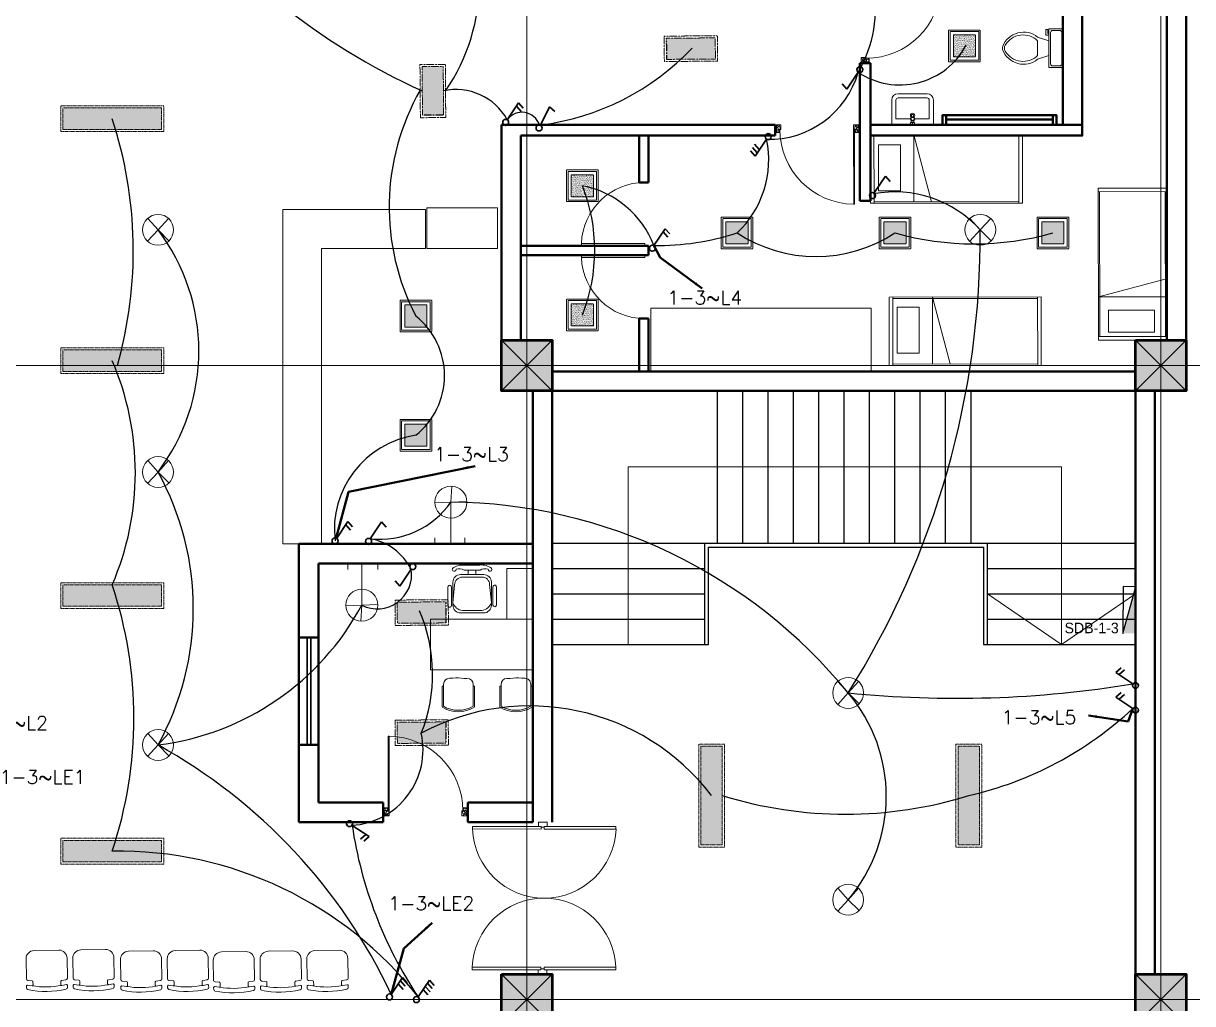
# Model space of a CAD drawing. Header units: millimetres. Extents: x 2402294 to 3337895, y 3394997 to 3969149.
# Drawn here: x 2516035 to 2529864, y 3892899 to 3904494 of the extents above; entities that cross this region are included whole.
import ezdxf

# ---------------------------------------------------------------- set-up
doc = ezdxf.new("R2010")
doc.units = ezdxf.units.MM
doc.header["$MEASUREMENT"] = 0
doc.linetypes.add('CENTER', pattern=[2, 1.25, -0.25, 0.25, -0.25])
doc.linetypes.add('DASHED', pattern=[0.75, 0.5, -0.25])
for name, color, linetype, lineweight in [('0newfurnture', 30, 'Continuous', 15), ('4 DB BOXES', 3, 'Continuous', 25), ('5 DB BOXES', 3, 'Continuous', 25), ('centreline', 52, 'CENTER', 5), ('Column-0.5', 14, 'Continuous', 50), ('conduit Light & fan City', 30, 'Continuous', 5), ('door', 41, 'Continuous', 5), ('Door Opening-0.09', 253, 'Continuous', 9), ('furniture', 34, 'Continuous', 15), ('Furniture Hospital-0.09', 44, 'Continuous', 9), ('Hatch', 9, 'Continuous', 9), ('hidden lines', 205, 'DASHED', 5), ('stairs', 6, 'Continuous', 25), ('Switches', 173, 'Continuous', 15), ('WALL 0.2', 7, 'Continuous', 20), ('wall 0.4', 7, 'Continuous', 40), ('WINDOW', 152, 'Continuous', 30)]:
    doc.layers.add(name, color=color, linetype=linetype, lineweight=lineweight)
for name, color, linetype in [('1 x 4 recessed', 80, 'CENTER'), ('2 x 11 recessed', 60, 'CENTER'), ('ceilling fan', 3, 'Continuous'), ('emergencylight', 1, 'Continuous'), ('wire powered ups', 3, 'Continuous'), ('Wires', 1, 'Continuous')]:
    doc.layers.add(name, color=color, linetype=linetype)
doc.styles.add('arial.', font='arial.ttf')
doc.styles.add('romans', font='romans.shx')
doc.styles.get("Standard").update_dxf_attribs({"font": 'arial.ttf'})
doc.dimstyles.get("Standard").update_dxf_attribs({"dimtxt": 500, "dimasz": 100, "dimexe": 100, "dimexo": 200, "dimgap": 0.09, "dimtad": 0, "dimtoh": 1, "dimdec": 0, "dimzin": 0, "dimdsep": 46, "dimtxsty": 'Standard', "dimblk": 'DOT', "dimcen": 0, "dimclrd": 256, "dimclre": 256, "dimclrt": 256, "dimadec": 0, "dimazin": 0, "dimtfac": 1, "dimtdec": 0, "dimtofl": 0, "dimtmove": 0, "dimatfit": 3, "dimfxl": 1, "dimtolj": 1, "dimtzin": 0, "dimlwd": -1, "dimlwe": -1, "dimarcsym": 1})

# ---------------------------------------------------------------- blocks, each defined once
blk = doc.blocks.new('2ft column')
at = {"layer": 'Hatch', "ltscale": 5}
h = blk.add_hatch(color=256, dxfattribs=at)
h.dxf.hatch_style = 1
h.paths.add_polyline_path([(2207385, 4176559), (2207985, 4176559), (2207985, 4175959), (2207385, 4175959)])
at = {"layer": 'Column-0.5', "ltscale": 5}
blk.add_lwpolyline([(2207385, 4176559), (2207985, 4176559), (2207985, 4175959), (2207385, 4175959)], close=True, dxfattribs=at)
at = {"layer": 'Defpoints', "ltscale": 5}
for points in [[(2207985, 4176559), (2207385, 4175959)], [(2207985, 4175959), (2207385, 4176559)]]:
    blk.add_lwpolyline(points, dxfattribs=at)
blk = doc.blocks.new('main grid')
at = {"layer": 'centreline', "ltscale": 5}
for p, q in [((2533911, 4018930), (2533911, 3991299)), ((2541411, 4018930), (2541411, 3976624)), ((2559988, 4003672), (2515645, 4003672)), ((2559388, 3996172), (2515045, 3996172)), ((2559988, 3996172), (2515645, 3996172))]:
    blk.add_line(p, q, dxfattribs=at)
at = {"layer": 'Hatch'}
for p in [(326226, -172587), (333726, -172587), (326226, -180087), (333726, -180087)]:
    blk.add_blockref('2ft column', p, dxfattribs=at)
blk = doc.blocks.new('MAIN DOOR')
at = {"layer": 'door', "ltscale": 1000}
for points in [[(2313.47, 188.53), (2347.4, 188.53), (2347.4, 187.28), (2313.47, 187.28)], [(2381.32, 188.53), (2348.88, 188.53), (2348.88, 187.28), (2381.32, 187.28)]]:
    blk.add_lwpolyline(points, close=True, dxfattribs=at)
for points in [[(2346.08, 190.6), (2346.08, 188.53)], [(2348.88, 188.12), (2347.4, 188.12), (2347.4, 188.53), (2346.08, 188.53), (2346.08, 190.6), (2350.2, 190.6)], [(2347.4, 188.12), (2348.88, 188.12), (2348.88, 188.53), (2350.2, 188.53), (2350.2, 190.6), (2346.08, 190.6)], [(2350.2, 190.6), (2350.2, 188.53)], [(2313.41, 120.66), (2347.33, 120.66), (2347.33, 121.91), (2313.41, 121.91), (2313.41, 120.66)], [(2381.26, 120.66), (2348.82, 120.66), (2348.82, 121.91), (2381.26, 121.91), (2381.26, 120.66)], [(2348.82, 121.07), (2347.33, 121.07), (2347.33, 120.66), (2346.01, 120.66), (2346.01, 118.6), (2350.14, 118.6)], [(2347.33, 121.07), (2348.82, 121.07), (2348.82, 120.66), (2350.14, 120.66), (2350.14, 118.6), (2346.01, 118.6)], [(2346.01, 118.6), (2346.01, 120.66)], [(2350.14, 118.6), (2350.14, 120.66)]]:
    blk.add_lwpolyline(points, dxfattribs=at)
at = {"layer": 'Door Opening-0.09', "ltscale": 1000}
for centre, radius, start, end in [((2347.4, 188.53), 33.94, 182.1168, 357.8826), ((2347.33, 120.66), 33.95, 2.1167, 177.8826)]:
    blk.add_arc(centre, radius, start, end, dxfattribs=at)
at = {"layer": 'WINDOW', "ltscale": 5}
blk.add_line((2350.14, 190.6), (2350.14, 190.6), dxfattribs=at)
blk = doc.blocks.new('d1')
at = {"layer": 'door'}
for p, q in [((2442.75, 10745.72), (2408.32, 10745.72)), ((2442.75, 10746.15), (2408.33, 10746.15)), ((2408.33, 10746.15), (2408.33, 10745.72))]:
    blk.add_line(p, q, dxfattribs=at)
at = {"layer": 'door', "ltscale": 80}
for points in [[(2445, 10779.7), (2445, 10781.99), (2444.56, 10781.99), (2444.56, 10782.43), (2441.8, 10782.43), (2441.8, 10781.99), (2441.36, 10781.99), (2441.36, 10780.14), (2442.75, 10780.14), (2442.75, 10779.7)], [(2445, 10746.15), (2445, 10743.87), (2444.56, 10743.87), (2444.56, 10743.43), (2441.8, 10743.43), (2441.8, 10743.87), (2441.36, 10743.87), (2441.36, 10745.72), (2442.75, 10745.72), (2442.75, 10746.15)]]:
    blk.add_lwpolyline(points, close=True, dxfattribs=at)
at = {"layer": 'Door Opening-0.09', "ltscale": 80}
blk.add_arc((2442.75, 10745.72), 34.42, 90, 179.274, dxfattribs=at)
at = {"layer": 'hidden lines'}
for centre, radius, start, end in [((2441.64, 10791.37), 9.82, 268.3986, 287.3158), ((2441.38, 10784.76), 4.22, 269.7899, 318.9675), ((2444.33, 10781.34), 2.81, 166.4652, 205.1802), ((2445.01, 10781.68), 2.48, 162.4671, 233.2418), ((2441.57, 10782.05), 3, 308.4681, 358.9527), ((2445.46, 10782.07), 1.81, 168.6475, 255.2319), ((2441.64, 10734.49), 9.82, 72.6842, 91.6014), ((2441.38, 10741.1), 4.22, 41.0325, 90.2101), ((2444.33, 10744.52), 2.81, 154.8198, 193.5348), ((2445.01, 10744.18), 2.48, 126.7582, 197.5329), ((2441.57, 10743.81), 3, 1.0473, 51.5319), ((2445.46, 10743.79), 1.81, 104.7681, 191.3525)]:
    blk.add_arc(centre, radius, start, end, dxfattribs=at)
blk = doc.blocks.new('BCHAIR')
at = {"layer": 'Furniture Hospital-0.09'}
for p, q in [((-0.15, 0), (0.15, 0)), ((-0.25, -0.1), (-0.25, -0.342)), ((0.25, -0.1), (0.25, -0.342)), ((-0.239, -0.421), (-0.181, -0.429)), ((-0.179, -0.369), (-0.232, -0.362)), ((-0.17, -0.379), (-0.17, -0.419)), ((0.17, -0.379), (0.17, -0.419)), ((0.179, -0.369), (0.232, -0.362)), ((0.239, -0.421), (0.181, -0.429)), ((-0.25, -0.431), (-0.25, -0.454)), ((0.25, -0.431), (0.25, -0.454))]:
    blk.add_line(p, q, dxfattribs=at)
for centre, radius, start, end in [((-0.15, -0.1), 0.1, 90, 180), ((0.15, -0.1), 0.1, 360, 90), ((-0.23, -0.342), 0.02, 180, 262.875), ((-0.24, -0.431), 0.01, 82.875, 180), ((-0.18, -0.419), 0.01, 262.875, 0), ((-0.18, -0.379), 0.01, 0, 82.875), ((0.18, -0.379), 0.01, 97.125, 180), ((0.18, -0.419), 0.01, 180, 277.125), ((0.23, -0.342), 0.02, 277.125, 360), ((0.24, -0.431), 0.01, 0, 97.125), ((-0.23, -0.454), 0.02, 180, 257.4986), ((0, 0.583), 1.083, 257.4986, 282.5014), ((0, 0.594), 1.039, 259.9886, 280.0345), ((0.23, -0.454), 0.02, 282.5014, 0)]:
    blk.add_arc(centre, radius, start, end, dxfattribs=at)
blk = doc.blocks.new('IP1')
at = {"layer": 'WALL 0.2', "ltscale": 5}
for points in [[(2535111, 3946693), (2535111, 3948793), (2539161, 3948793)], [(2539161, 3948793), (2540236, 3948793), (2540236, 3946693)], [(2539361, 3947293), (2540236, 3946693), (2541111, 3947293)]]:
    blk.add_lwpolyline(points, dxfattribs=at)
blk = doc.blocks.new('26 door')
at = {"layer": 'door'}
blk.add_line((42654.7, -717.83), (42654.7, -716.68), dxfattribs=at)
at = {"layer": 'door', "ltscale": 5}
blk.add_lwpolyline([(42654.7, -716.68), (42684.73, -716.68), (42684.73, -717.83), (42654.7, -717.83)], dxfattribs=at)
at = {"layer": 'Door Opening-0.09'}
blk.add_arc((42654.79, -717.79), 29.96, 2.1358, 90.1794, dxfattribs=at)
blk = doc.blocks.new('BED')
at = {"layer": 'Furniture Hospital-0.09'}
for p, q in [((-2.12, 0.475), (-2.12, -0.475)), ((-2.12, -0.475), (-2.12, 0.475)), ((-0.008, 0.475), (-2.12, 0.475)), ((-2.07, 0.475), (-2.07, -0.475)), ((-0.058, 0.455), (-2.07, 0.455)), ((-0.855, -0.455), (-0.61, 0.475)), ((-0.61, 0.475), (-0.61, -0.455)), ((-0.425, 0.336), (-0.426, -0.303)), ((-0.425, 0.336), (-0.121, 0.336)), ((-0.121, -0.303), (-0.121, 0.336)), ((-0.058, -0.475), (-0.058, 0.475)), ((-0.008, -0.475), (-0.008, 0.475)), ((-0.426, -0.303), (-0.121, -0.303)), ((-2.12, -0.475), (-0.008, -0.475)), ((-2.07, -0.455), (-0.058, -0.455))]:
    blk.add_line(p, q, dxfattribs=at)
blk = doc.blocks.new('Toilet - top')
at = {"layer": 'Furniture Hospital-0.09'}
for p, q in [((9.5, -6), (9.5, -2)), ((-10, -8.5), (-8, -8.5)), ((-10, -9.5), (-10, -8.5)), ((-7, -9.5), (-10, -9.5)), ((-8, -8.5), (-8, -8)), ((-7, -8), (-7, -9.5)), ((-4, -8), (-6, -14)), ((4, -8), (6, -14)), ((4, -14), (-4, -14))]:
    blk.add_line(p, q, dxfattribs=at)
blk.add_lwpolyline([(10.5, -8), (10.5, 0), (-10.5, 0), (-10.5, -8)], close=True, dxfattribs=at)
for points in [[(-9.5, -2), (-9.5, -6)], [(8.5, -1), (-8.5, -1)], [(-8.5, -7), (8.5, -7)]]:
    blk.add_lwpolyline(points, dxfattribs=at)
for centre, radius, start, end in [((-8.62, -1.88), 0.884, 81.8699, 188.1301), ((-8.62, -6.12), 0.884, 171.8699, 278.1301), ((8.62, -1.88), 0.884, 351.8699, 98.1301), ((8.62, -6.12), 0.884, 261.8699, 8.1301), ((3.52, -21.58), 12.17, 141.46911, 247.97143), ((4.2, -21.82), 11.33, 136.36773, 238.94682), ((-3.52, -21.58), 12.17, 292.02843, 38.53071), ((-4.2, -21.82), 11.33, 301.05301, 43.63209), ((0, -27.88), 4, 245.73182, 294.26817), ((0, -29), 4, 254.86053, 285.13947)]:
    blk.add_arc(centre, radius, start, end, dxfattribs=at)
blk = doc.blocks.new('TAP')
at = {"layer": 'Furniture Hospital-0.09', "linetype": 'Continuous'}
for p, q in [((0, 38), (0, -38)), ((5, 38), (0, 38)), ((5, 38), (5, -38)), ((30, 25), (5, 25)), ((30, 0), (5, 0)), ((30, 25), (30, -25)), ((56, 16), (30, 16)), ((51, 7), (48, 8)), ((59, 19), (57, 22)), ((73, 24), (73, 27)), ((88, 20), (89, 22)), ((97, 15), (125, 12)), ((97, 8), (100, 9)), ((5, -38), (0, -38)), ((30, -25), (5, -25)), ((56, -16), (30, -16)), ((51, -8), (48, -9)), ((60, -20), (58, -22)), ((74, -24), (74, -27)), ((88, -19), (90, -22)), ((97, -7), (100, -8)), ((97, -15), (125, -12))]:
    blk.add_line(p, q, dxfattribs=at)
for radius in [21.2, 19.7]:
    blk.add_circle((74, 0), radius, dxfattribs=at)
for centre, radius, start, end in [((74, 0), 27.2, 163.0512, 199.0512), ((74, 0), 24.2, 127.0512, 163.0512), ((74, 0), 27.2, 91.0512, 127.0512), ((74, 0), 24.2, 55.0512, 91.0512), ((74, 0), 27.2, 19.0512, 55.0512), ((74, 0), 24.2, 343.0512, 19.0512), ((95, 0), 32.6, 337.45, 22.55), ((74, 0), 24.2, 199.0512, 235.0512), ((74, 0), 27.2, 235.0512, 271.0512), ((74, 0), 24.2, 271.0512, 307.0512), ((74, 0), 27.2, 307.0512, 343.0512)]:
    blk.add_arc(centre, radius, start, end, dxfattribs=at)
blk = doc.blocks.new('bazin')
at = {"layer": '0newfurnture', "ltscale": 5}
for p, q in [((2434577, 4011590), (2435069, 4011590)), ((2434577, 4011295), (2434577, 4011590)), ((2435069, 4011590), (2435069, 4011295)), ((2434626, 4011295), (2434626, 4011516)), ((2434626, 4011516), (2434799, 4011516)), ((2434847, 4011516), (2435020, 4011516)), ((2435020, 4011516), (2435020, 4011295)), ((2434996, 4011270), (2434651, 4011270)), ((2434996, 4011221), (2434651, 4011221))]:
    blk.add_line(p, q, dxfattribs=at)
blk.add_circle((2434823, 4011477), 25.6, dxfattribs=at)
for centre, radius, start, end in [((2434651, 4011295), 73.8, 180, 270), ((2434651, 4011295), 24.6, 180, 270), ((2434996, 4011295), 73.8, 270, 0), ((2434996, 4011295), 24.6, 270, 0)]:
    blk.add_arc(centre, radius, start, end, dxfattribs=at)
at = {"layer": '0newfurnture', "ltscale": 5, "xscale": 0.9842520018725999, "yscale": 0.9842520018725999, "zscale": 0.9842520018725999, "rotation": 270}
blk.add_blockref('TAP', (2434823, 4011590), dxfattribs=at)
blk = doc.blocks.new('ADHIKRIT')
at = {"layer": 'furniture'}
for p, q in [((900, 1351), (0, 1351)), ((0, 1351), (0, -450)), ((0, 741), (0, 1351)), ((900, -450), (900, 1351)), ((-245, 1046), (-569, 1047)), ((1187, 1121), (1153, 1121)), ((1187, 1145), (1558, 1147)), ((1187, 1145), (1187, 1121)), ((1187, 1121), (1545, 1123)), ((-245, 980), (-569, 981)), ((1048, 956), (1048, 1014)), ((-789, 683), (-869, 683)), ((1050, 758), (1050, 711)), ((1050, 700), (1050, 711)), ((-789, 547), (-869, 547)), ((1189, 595), (1157, 595)), ((1187, 595), (1187, 571)), ((1187, 571), (1558, 573)), ((1189, 595), (1286, 595)), ((1287, 595), (1545, 597)), ((-247, 247), (-571, 248)), ((-900, 0), (0, 0)), ((-900, -450), (-900, 0)), ((-247, 182), (-571, 182)), ((1189, 102), (1157, 102)), ((1187, 126), (1558, 124)), ((1187, 102), (1187, 126)), ((1189, 102), (1286, 101)), ((1287, 101), (1545, 100)), ((1050, -4), (1050, -14)), ((1050, -61), (1050, -14)), ((1048, -260), (1048, -318)), ((0, -450), (-900, -450)), ((0, -450), (900, -450)), ((1187, -425), (1153, -425)), ((1187, -425), (1545, -426)), ((1187, -449), (1187, -425)), ((1187, -449), (1558, -450))]:
    blk.add_line(p, q, dxfattribs=at)
for points in [[(-897, 962, 0.207066), (-957, 755), (-957, 615)], [(-885, 900, 0.214578), (-869, 755), (-869, 615)], [(-110, 614), (-109, 818, 0.414214), (-246, 955), (-655, 956, 0.418376), (-789, 820), (-789, 615)], [(-153, 614), (-152, 788, 0.28028), (-288, 955), (-610, 925, 0.418376), (-744, 789), (-745, 615)], [(-899, 268, -0.207066), (-958, 476), (-957, 615)], [(-886, 330, -0.214578), (-870, 475), (-869, 615)], [(-110, 614), (-110, 409, -0.414214), (-247, 273), (-656, 274, -0.418376), (-790, 410), (-789, 615)], [(-153, 614), (-153, 440, -0.28028), (-290, 273), (-612, 304, -0.418376), (-745, 441), (-745, 615)]]:
    blk.add_lwpolyline(points, format="xyb", dxfattribs=at)
for centre, radius, start, end in [((-569, 1014), 32.9, 89.8702, 269.8702), ((-245, 1013), 32.9, 269.8702, 89.8702), ((1154, 1015), 106, 90.3083, 180.3083), ((1203, 1157), 39.5, 294.3355, 296.5711), ((1099, 860), 518, 329.4756, 30.5244), ((1099, 860), 542, 328.0257, 31.9845), ((-881, 933), 33.3, 262.3354, 120.0474), ((1753, 864), 711, 172.5908, 188.6233), ((1157, 701), 106, 180.3083, 270.3083), ((-882, 297), 33.3, 239.693, 97.4051), ((-571, 215), 32.9, 89.8702, 269.8702), ((-253, 214), 33.4, 280.4483, 79.5122), ((1157, -4), 106, 89.6917, 179.6917), ((1099, -163), 518, 329.4756, 30.5244), ((1099, -163), 542, 328.0155, 31.9743), ((1753, -168), 711, 171.3767, 187.4092), ((1154, -319), 106, 179.6917, 269.6917), ((1203, -461), 39.5, 63.4289, 65.6645)]:
    blk.add_arc(centre, radius, start, end, dxfattribs=at)
blk = doc.blocks.new('2 ft panel')
at = {"layer": '1 x 4 recessed', "lineweight": 0}
h = blk.add_hatch(dxfattribs=at)
h.set_pattern_fill('AR-SAND', color=256, scale=6.25)
h.set_pattern_definition([(37.5, (-417982.219, 97562.351), (-0.39370849, 12.04264856), [0, -9.5, 0, -10.625, 0, -10.15625]), (7.5, (-417982.219, 97562.351), (11.0611044, 17.6384129), [0, -5.125, 0, -8.5625, 0, -3.28125]), (327.5, (-417989.906, 97562.351), (19.46338664, 0.03536908), [0, -3.125, 0, -11.25, 0, -14.6875]), (317.5, (-417989.906, 97562.351), (18.7882913, 5.4854723), [0, -1.5625, 0, -7.375, 0, -8.4375])])
h.paths.add_polyline_path([(287, -125), (287, 125), (-288, 125), (-288, -125)])
at = {"layer": '1 x 4 recessed'}
blk.add_line((287, 125), (287, -125), dxfattribs=at)
at = {"layer": '1 x 4 recessed', "lineweight": 0}
for points in [[(316, -150), (-313, -150), (-313, 150), (316, 150)], [(316, 150), (316, -150)], [(287, -125), (-288, -125), (-288, 125), (287, 125)]]:
    blk.add_lwpolyline(points, dxfattribs=at)
blk = doc.blocks.new('1by1 15w')
at = {"layer": '2 x 11 recessed', "lineweight": 0, "true_color": 0xffffff}
h = blk.add_hatch(dxfattribs=at)
h.set_pattern_fill('DOTS', scale=7.6)
h.set_pattern_definition([(0, (-24150.00014, -28906.40267), (0.2375, 0.475), [0, -0.475])])
h.paths.add_polyline_path([(111699, 133932), (111912, 133932), (111912, 133720), (111699, 133720)])
at = {"layer": '2 x 11 recessed', "lineweight": 0}
for points in [[(111654, 133978), (111958, 133978), (111958, 133674), (111654, 133674)], [(111669, 133963), (111942, 133963), (111942, 133689), (111669, 133689)], [(111699, 133932), (111912, 133932), (111912, 133720), (111699, 133720)]]:
    blk.add_lwpolyline(points, close=True, dxfattribs=at)
blk = doc.blocks.new('4 ft recessed panel')
at = {"layer": '1 x 4 recessed', "lineweight": 0}
h = blk.add_hatch(dxfattribs=at)
h.set_pattern_fill('AR-SAND', color=256, scale=6.25)
h.set_pattern_definition([(37.5, (-418269.719, 97562.351), (-0.39370849, 12.04264856), [0, -9.5, 0, -10.625, 0, -10.15625]), (7.5, (-418269.719, 97562.351), (11.0611044, 17.6384129), [0, -5.125, 0, -8.5625, 0, -3.28125]), (327.5, (-418277.406, 97562.351), (19.46338664, 0.03536908), [0, -3.125, 0, -11.25, 0, -14.6875]), (317.5, (-418277.406, 97562.351), (18.7882913, 5.4854723), [0, -1.5625, 0, -7.375, 0, -8.4375])])
h.paths.add_polyline_path([(-575, 125), (575, 125), (575, -125), (-575, -125)])
for points in [[(-600, 150), (600, 150), (600, -150), (-600, -150)], [(-575, 125), (575, 125), (575, -125), (-575, -125)]]:
    blk.add_lwpolyline(points, close=True, dxfattribs=at)
blk = doc.blocks.new('1by1 6w')
at = {"layer": '2 x 11 recessed', "lineweight": 0}
h = blk.add_hatch(dxfattribs=at)
h.set_pattern_fill('AR-SAND', color=256, scale=7.6)
h.set_pattern_definition([(37.5, (-507751.777, 116886.896), (-0.47874952, 14.64386064), [0, -11.552, 0, -12.92, 0, -12.35]), (7.5, (-507751.777, 116886.896), (13.45030296, 21.4483101), [0, -6.232, 0, -10.412, 0, -3.99]), (327.5, (-507761.125, 116886.896), (23.66747815, 0.0430088), [0, -3.8, 0, -13.68, 0, -17.86]), (317.5, (-507761.125, 116886.896), (22.8465622, 6.6703343), [0, -1.9, 0, -8.968, 0, -10.26])])
h.paths.add_polyline_path([(-106, 106), (106, 106), (106, -106), (-106, -106)])
for points in [[(-152, 152), (152, 152), (152, -152), (-152, -152)], [(-137, 137), (137, 137), (137, -137), (-137, -137)], [(-106, 106), (106, 106), (106, -106), (-106, -106)]]:
    blk.add_lwpolyline(points, close=True, dxfattribs=at)
blk = doc.blocks.new('2 WAY')
at = {"layer": 'Switches', "lineweight": 30}
for p, q in [((1.76, 2.13), (6.02, 8.52)), ((5.27, 7.27), (7.02, 5.26)), ((6.02, 8.52), (7.78, 6.51))]:
    blk.add_line(p, q, dxfattribs=at)
blk.add_circle((1.13, 1.13), 1.13, dxfattribs=at)
blk = doc.blocks.new('4 WAY')
at = {"layer": 'Switches', "lineweight": 30}
for p, q in [((1.76, 2.13), (6.02, 8.52)), ((3.64, 4.89), (5.39, 2.88)), ((4.51, 6.01), (6.27, 4.01)), ((5.27, 7.27), (7.02, 5.26)), ((6.02, 8.52), (7.78, 6.51))]:
    blk.add_line(p, q, dxfattribs=at)
blk.add_circle((1.13, 1.13), 1.13, dxfattribs=at)
blk = doc.blocks.new('1 WAY')
at = {"layer": 'Switches', "lineweight": 30}
for p, q in [((1.76, 2.13), (6.02, 8.52)), ((6.02, 8.52), (7.78, 6.51))]:
    blk.add_line(p, q, dxfattribs=at)
blk.add_circle((1.13, 1.13), 1.13, dxfattribs=at)
blk = doc.blocks.new('3 WAY')
at = {"layer": 'Switches', "lineweight": 30}
for p, q in [((1.76, 2.13), (6.02, 8.52)), ((4.51, 6.01), (6.27, 4.01)), ((5.27, 7.27), (7.02, 5.26)), ((6.02, 8.52), (7.78, 6.51))]:
    blk.add_line(p, q, dxfattribs=at)
blk.add_circle((1.13, 1.13), 1.13, dxfattribs=at)
blk = doc.blocks.new('emergency')
at = {"layer": 'conduit Light & fan City'}
for p, q in [((-122, 136), (0, 0)), ((124, 135), (0, 0)), ((0, 0), (-124, -135)), ((0, 0), (129, -129))]:
    blk.add_line(p, q, dxfattribs=at)
blk.add_circle((0, 0), 183, dxfattribs=at)
blk = doc.blocks.new('wallemergency')
at = {"layer": 'conduit Light & fan City'}
for p, q in [((129, -130), (129, -607)), ((-53, -606), (-53, -537)), ((-53, -606), (289, -607)), ((289, -607), (289, -537))]:
    blk.add_line(p, q, dxfattribs=at)
at = {"layer": 'conduit Light & fan City', "rotation": 314.9259662042996}
blk.add_blockref('emergency', (129, -130), dxfattribs=at)
blk = doc.blocks.new('FDB')
at = {"layer": '4 DB BOXES'}
blk.add_hatch(color=256, dxfattribs=at).paths.add_polyline_path([(-65075.48, -197982.42), (-65075.48, -197977), (-65095.76, -197982.42)])
for p, q in [((-65095.76, -197982.42), (-65095.76, -197977)), ((-65095.76, -197977), (-65075.48, -197977)), ((-65075.48, -197977), (-65095.76, -197982.42)), ((-65075.48, -197982.42), (-65095.76, -197982.42))]:
    blk.add_line(p, q, dxfattribs=at)
blk = doc.blocks.new('_Dot')
at = {"color": 0, "linetype": 'ByBlock', "lineweight": -2}
blk.add_line((-0.5, 0), (-1, 0), dxfattribs=at)
at = {"color": 0, "linetype": 'ByBlock', "lineweight": -3, "const_width": 0.5}
blk.add_lwpolyline([(-0.25, 0, 1), (0.25, 0, 1)], format="xyb", close=True, dxfattribs=at)

msp = doc.modelspace()

# ---------------------------------------------------------------- linework, layer by layer
at = {"layer": 'Furniture Hospital-0.09'}
for p, q in [((2520789.1, 3902292.1), (2519102.8, 3902292.1)), ((2519102.8, 3902292.1), (2519102.8, 3898336.7)), ((2520789.1, 3901832.1), (2520789.1, 3902292.1)), ((2520789.1, 3901832.1), (2519562.8, 3901832.1)), ((2519562.8, 3901832.1), (2519562.8, 3898336.7)), ((2519102.8, 3898336.7), (2521689.1, 3898336.7))]:
    msp.add_line(p, q, dxfattribs=at)
for points in [[(2520808.4, 3901832.1), (2521642.1, 3901832.1), (2521642.1, 3902312.7), (2520808.4, 3902312.7)], [(2523454.8, 3900377.1), (2526063.8, 3900377.1), (2526063.8, 3901126.4), (2523454.8, 3901126.4)]]:
    msp.add_lwpolyline(points, close=True, dxfattribs=at)
at = {"layer": 'stairs', "ltscale": 5}
for points in [[(2524239.1, 3900147.1), (2524239.1, 3898347.1)], [(2524539.1, 3900147.1), (2524539.1, 3898347.1)], [(2524839.1, 3900147.1), (2524839.1, 3898347.1)], [(2525139.1, 3900147.1), (2525139.1, 3898347.1)], [(2525439.1, 3900147.1), (2525439.1, 3898347.1)], [(2525739.1, 3900147.1), (2525739.1, 3898347.1)], [(2526039.1, 3900147.1), (2526039.1, 3898347.1)], [(2526339.1, 3900147.1), (2526339.1, 3898347.1)], [(2526639.1, 3900147.1), (2526639.1, 3898347.1)], [(2526939.1, 3900147.1), (2526939.1, 3898347.1)], [(2527239.1, 3900147.1), (2527239.1, 3898347.1)], [(2522289.1, 3898347.1), (2529189.1, 3898347.1)], [(2524089.1, 3898347.1), (2524089.1, 3897147.1), (2524139.1, 3897147.1), (2524139.1, 3898297.1), (2527389.1, 3898297.1), (2527389.1, 3897147.1), (2527439.1, 3897147.1), (2527439.1, 3898347.1)], [(2522289.1, 3898047.1), (2524089.1, 3898047.1)], [(2527439.1, 3898047.1), (2529189.1, 3898047.1)], [(2522289.1, 3897747.1), (2524089.1, 3897747.1)], [(2527439.1, 3897747.1), (2529189.1, 3897747.1)], [(2522289.1, 3897447.1), (2524089.1, 3897447.1)], [(2527439.1, 3897447.1), (2529189.1, 3897447.1)], [(2522289.1, 3897147.1), (2524089.1, 3897147.1)], [(2527439.1, 3897147.1), (2529189.1, 3897147.1)]]:
    msp.add_lwpolyline(points, dxfattribs=at)
at = {"layer": 'WALL 0.2', "ltscale": 5}
for points in [[(2519294.5, 3897231.3), (2519294.5, 3895958.9)], [(2519524.5, 3895958.9), (2519524.5, 3897231.3)]]:
    msp.add_lwpolyline(points, dxfattribs=at)
at = {"layer": 'wall 0.4', "ltscale": 5}
for p, q in [((2529559.1, 3907647.1), (2529559.1, 3900747.1)), ((2529789.1, 3907647.1), (2529789.1, 3900747.1)), ((2528329.2, 3903292.1), (2528329.1, 3905022.1)), ((2528559.2, 3903292.1), (2528559.1, 3905022.1)), ((2525928.1, 3904022.1), (2525928.1, 3902396.4)), ((2526053.1, 3904022.1), (2525928.1, 3904022.1)), ((2526053.1, 3904022.1), (2526053.1, 3902396.4)), ((2521689.1, 3900747.1), (2521689.1, 3903292.1)), ((2521689.1, 3903292.1), (2524928.1, 3903292.1)), ((2524928.1, 3903292.1), (2524928.1, 3903167.1)), ((2526053.1, 3903300.3), (2526053.1, 3903175.3)), ((2521919.1, 3903167.1), (2521919.1, 3900747.1)), ((2521919.1, 3903167.1), (2524928.1, 3903167.1)), ((2523319.1, 3903167.1), (2523319.1, 3902612.1)), ((2523429.1, 3903167.1), (2523429.1, 3902612.1)), ((2523429.1, 3902612.1), (2523319.1, 3902612.1)), ((2525928.1, 3902396.4), (2526053.1, 3902396.4)), ((2523429.1, 3901862.1), (2521919.1, 3901862.1)), ((2523429.1, 3901752.1), (2521919.1, 3901752.1)), ((2523429.1, 3901862.1), (2523429.1, 3901752.1)), ((2523319.1, 3901004.9), (2523319.1, 3900377.1)), ((2523429.1, 3901002.1), (2523319.1, 3901002.1)), ((2523429.1, 3901002.1), (2523429.1, 3900377.1)), ((2522289.1, 3900377.1), (2529189.1, 3900377.1)), ((2522059.1, 3895047.1), (2522059.1, 3900147.1)), ((2522289.1, 3900147.1), (2522289.1, 3895047.1)), ((2519294.5, 3898336.7), (2522059.1, 3898336.7)), ((2519294.5, 3895047.1), (2519294.5, 3898336.7)), ((2519524.5, 3898106.7), (2522059.1, 3898106.7)), ((2519524.5, 3895277.1), (2519524.5, 3898106.7)), ((2520291.8, 3895277.1), (2519524.5, 3895277.1)), ((2520291.8, 3895277.1), (2520291.8, 3895047.1)), ((2522059.1, 3895277.1), (2521291.8, 3895277.1)), ((2521291.8, 3895277.1), (2521291.8, 3895047.1)), ((2520291.8, 3895047.1), (2519294.5, 3895047.1)), ((2522059.1, 3895047.1), (2521291.8, 3895047.1))]:
    msp.add_line(p, q, dxfattribs=at)
for points in [[(2526948.8, 3903406.4), (2526904.8, 3903406.4), (2526904.8, 3903292.1), (2526948.8, 3903292.1)], [(2526948.8, 3903357.4), (2528210.5, 3903357.4), (2528210.5, 3903406.4), (2526948.8, 3903406.4)], [(2528210.5, 3903406.4), (2528254.5, 3903406.4), (2528254.5, 3903292.1), (2528210.5, 3903292.1)]]:
    msp.add_lwpolyline(points, close=True, dxfattribs=at)
for points in [[(2526053.1, 3903167.1), (2528559.2, 3903167.1), (2528559.2, 3903292.1), (2526053.1, 3903292.1)], [(2522289.1, 3900147.1), (2529189.1, 3900147.1)], [(2529189.1, 3900147.1), (2529189.1, 3893247.1)], [(2529189.1, 3900147.1), (2529189.1, 3893247.1)], [(2529419.1, 3893247.1), (2529419.1, 3900147.1)], [(2529419.1, 3893247.1), (2529419.1, 3900147.1)], [(2519524.5, 3897231.3), (2519294.5, 3897231.3)], [(2519524.5, 3895958.9), (2519294.5, 3895958.9)]]:
    msp.add_lwpolyline(points, dxfattribs=at)
at = {"layer": 'WINDOW', "ltscale": 5}
for points in [[(2519391.7, 3895958.9), (2519391.7, 3897231.3)], [(2519433.1, 3895958.9), (2519433.1, 3897231.3)]]:
    msp.add_lwpolyline(points, dxfattribs=at)
at = {"layer": 'wire powered ups', "ltscale": 5}
for centre, radius, start, end in [((2526337.7, 3901128.6), 1371.9, 42.29776, 100.3927), ((2515742.6, 3900619.4), 2367.7, 322.77262, 37.22738), ((2517198.8, 3901986.6), 10153.8, 327.78998, 0.36763), ((2514711.7, 3897572.7), 3333.2, 331.03434, 28.96566), ((2520249.2, 3899420.4), 1028.2, 263.76061, 325.0394), ((2521039, 3892702.8), 6128.7, 39.17782, 89.50597), ((2520017, 3897732.8), 676.3, 26.75942, 79.74427), ((2520221.8, 3897972), 404.4, 242.8582, 9.28634), ((2517233.1, 3899115.9), 3182, 277.12721, 331.79746), ((2527067.4, 3909413.6), 12902.5, 264.31793, 279.32328), ((2524357.8, 3895351.6), 1883.2, 319.50695, 40.49305), ((2514445.3, 3890220.5), 6561.6, 25.15142, 60.98505)]:
    msp.add_arc(centre, radius, start, end, dxfattribs=at)
at = {"layer": 'Wires', "ltscale": 5}
for centre, radius, start, end in [((2519144.5, 3904988.6), 2285.1, 325.51331, 34.48669), ((2524595.1, 3904681.1), 1520, 329.7715, 10.70572), ((2523959.9, 3910786.1), 7783.3, 230.8856, 245.66844), ((2526402.5, 3904654.4), 888.6, 236.21676, 331.90196), ((2521778.6, 3906252.2), 2983.3, 277.14788, 316.57754), ((2524855, 3904218.6), 1096.1, 268.43126, 343.96608), ((2523156.9, 3902321.5), 2795.6, 150.32459, 207.46505), ((2521152, 3903016.9), 694, 29.05046, 102.39549), ((2521932.5, 3903226.1), 215.8, 17.8329, 143.66332), ((2512326.2, 3901806.2), 5008.8, 344.25626, 18.14668), ((2523658.7, 3902880.4), 1191.3, 313.40937, 11.749), ((2520732, 3901809.4), 2061.1, 338.2484, 21.7516), ((2522431.7, 3901455.6), 1138.1, 21.10869, 79.12828), ((2523522.5, 3904986.3), 3121, 269.46579, 287.81514), ((2525410, 3903439), 1702.3, 236.73342, 303.26658), ((2527277.6, 3905315), 3428.9, 254.19726, 285.80274), ((2520115, 3900327.1), 901.3, 308.52553, 51.47447), ((2514007.8, 3899178.4), 3351.4, 336.70366, 23.29634), ((2520840.6, 3898506.1), 1127.9, 98.37244, 186.83011), ((2512368.6, 3896277.7), 4973.4, 341.53357, 18.46643), ((2518990.5, 3896797.1), 1885, 338.20042, 23.43329), ((2522024.8, 3893710.8), 2709.9, 37.49869, 118.28514), ((2526266.6, 3899493.9), 4241.4, 282.95151, 312.97276), ((2519867, 3895901.8), 895.2, 273.5898, 12.60121), ((2525759.4, 3900077.1), 4936.8, 252.826, 287.174), ((2524880.8, 3895749), 5012.8, 188.4964, 213.55161), ((2517161.2, 3890203.1), 4500, 38.08085, 90.95788)]:
    msp.add_arc(centre, radius, start, end, dxfattribs=at)

# ---------------------------------------------------------------- block references
at = {"layer": '0newfurnture', "xscale": -1, "rotation": 180}
msp.add_blockref('bazin', (91728.6, 7914882.4), dxfattribs=at)
at = {"layer": '1 x 4 recessed'}
for name, p, xscale, yscale, zscale in [('1by1 6w', (2527165.1, 3904228.1), 1.232584708463633, 1.232584708463633, 1.232584708463633), ('4 ft recessed panel', (2517085.9, 3903366.2), 1.015649799774034, 1.015649799774034, 1.015649799774034), ('1by1 6w', (2522646.3, 3902573.2), 1.232584708463633, 1.232584708463633, 1.232584708463633), ('1by1 15w', (2386666.5, 3737063.9), 1.232584708463633, 1.232584708463633, 1.232584708463633), ('1by1 15w', (2388534, 3737063.9), 1.232584708463633, 1.232584708463633, 1.232584708463633), ('1by1 15w', (2390401.5, 3737063.9), 1.232584708463633, 1.232584708463633, 1.232584708463633), ('1by1 15w', (2382866.5, 3736080.3), 1.232584708463633, 1.232584708463633, 1.232584708463633), ('1by1 6w', (2522646.3, 3901045.6), 1.232584708463633, 1.232584708463633, 1.232584708463633), ('4 ft recessed panel', (2517085.9, 3900503.9), 1.015649799774034, 1.015649799774034, 1.015649799774034), ('1by1 15w', (2382866.5, 3734670.2), 1.232584708463633, 1.232584708463633, 1.232584708463633), ('4 ft recessed panel', (2517085.9, 3897726.1), 1.015649799774034, 1.015649799774034, 1.015649799774034), ('4 ft recessed panel', (2517085.9, 3894702.4), 1.015649799774034, 1.015649799774034, 1.015649799774034)]:
    msp.add_blockref(name, p, dxfattribs=dict(at, xscale=xscale, yscale=yscale, zscale=zscale))
for p, rotation in [((2523930.8, 3904195.1), 180.4480127828097), ((2520878, 3903695.1), 270.4480127828098), ((2520745.2, 3897524.9), 0.4480127828097937), ((2520745.2, 3896104.2), 0.4480127828097937)]:
    msp.add_blockref('2 ft panel', p, dxfattribs=dict(at, rotation=rotation))
at = {"layer": '1 x 4 recessed', "xscale": 1.015649799774034, "yscale": 1.015649799774034, "zscale": 1.015649799774034, "rotation": 270}
for p in [(2524174.7, 3895360.4), (2527217.2, 3895360.4)]:
    msp.add_blockref('4 ft recessed panel', p, dxfattribs=at)
at = {"layer": '5 DB BOXES', "xscale": -27.26879209834783, "yscale": 27.26879211394649, "zscale": 27.26879210264321, "rotation": 89.5057637808463}
msp.add_blockref('FDB', (-2884660.9, 2169382.6), dxfattribs=at)
at = {"layer": 'ceilling fan', "lineweight": -3}
for name, p, xscale, yscale, zscale, rotation in [('1 WAY', (2525963.4, 3903982.6), 31.30765159497629, 31.30765159497629, 31.30765159497629, 180), ('1 WAY', (2522102.9, 3903217.7), 31.3076515949763, 31.3076515949763, 31.3076515949763, 7.153420070502349), ('3 WAY', (2524880, 3903189.7), 31.30765159497629, 31.30765159497629, 31.30765159497629, 180), ('1 WAY', (2520675.9, 3898104), 31.30765159497629, 31.30765159497629, 31.30765159497629, 180), ('2 WAY', (2529224.4, 3896626.5), 31.30765159497629, 31.30765159497629, 31.30765159497629, 90), ('2 WAY', (2529224.4, 3896335.6), 31.30765159497629, 31.30765159497629, 31.30765159497629, 90), ('2 WAY', (2519856.4, 3895063.3), 31.30765159497629, 31.30765159497629, 31.30765159497629, 270)]:
    msp.add_blockref(name, p, dxfattribs=dict(at, xscale=xscale, yscale=yscale, zscale=zscale, rotation=rotation))
at = {"layer": 'ceilling fan', "lineweight": -3, "xscale": 31.30765159497629, "yscale": 31.30765159497629, "zscale": 31.30765159497629}
for name, p in [('2 WAY', (2521703.7, 3903287.2)), ('1 WAY', (2526041.9, 3902421.2)), ('2 WAY', (2523438.4, 3901798.8)), ('2 WAY', (2519685.4, 3898336.7)), ('1 WAY', (2520082.5, 3898331.6)), ('3 WAY', (2520329.8, 3892942.5)), ('4 WAY', (2520648.3, 3892911.8))]:
    msp.add_blockref(name, p, dxfattribs=at)
at = {"layer": 'door', "xscale": -25, "yscale": 25, "zscale": 25}
msp.add_blockref('26 door', (3589753.1, 3919807.9), dxfattribs=at)
at = {"layer": 'door', "xscale": 25, "yscale": 25, "zscale": 25, "rotation": 180}
msp.add_blockref('26 door', (3589753.1, 3883806.4), dxfattribs=at)
at = {"layer": 'Door Opening-0.09'}
for name, p, xscale, yscale, zscale, rotation in [('d1', (2801433.5, 3840763.2), 25.64102998076803, 25.64102998076803, 25.64102998076803, 90.03333511465095), ('d1', (2244855.6, 3957974.9), 25.64102998076803, 25.64102998076803, 25.64102998076803, 269.9666648857408), ('MAIN DOOR', (2580882, 3897960), 25.0000182071143, 25.0000182071143, 25.0000182071143, 179.9491575826777)]:
    msp.add_blockref(name, p, dxfattribs=dict(at, xscale=xscale, yscale=yscale, zscale=zscale, rotation=rotation))
at = {"layer": 'emergencylight'}
for p in [(2517627.9, 3902051.8), (2527352.4, 3902051.8), (2517627.9, 3899187), (2525790, 3896574.4), (2517627.9, 3895958.5), (2525790, 3894128.7)]:
    msp.add_blockref('emergency', p, dxfattribs=at)
at = {"layer": 'emergencylight', "xscale": 1.036799999999999, "yscale": 1.036799999999999, "zscale": 1.036799999999999}
for p, rotation in [((2520958.1, 3898965.7), 359.9259662043034), ((2520171.1, 3897477.7), 179.9259662043035)]:
    msp.add_blockref('wallemergency', p, dxfattribs=dict(at, rotation=rotation))
at = {"layer": 'furniture', "extrusion": (0, 0, -1), "xscale": 0.6669998082076751, "yscale": 0.6669998082076751, "zscale": -0.6669998082076751, "rotation": 270.0000000000001}
msp.add_blockref('ADHIKRIT', (-2521752.5, 3897447.1), dxfattribs=at)
at = {"layer": 'Furniture Hospital-0.09'}
for name, p, xscale, yscale, zscale, rotation in [('Toilet - top', (2528338.3, 3904200.4), 21.93575057202424, 21.93575057202424, 21.93575057202424, 270), ('BED', (2526046.4, 3902770.6), -851.8518518849081, 851.8518518849083, 851.8518518849082, 0.07196910721486205), ('BED', (2529154.4, 3900739.5), -851.8518518849081, 851.8518518849083, 851.8518518849082, 90.07196910721487), ('BED', (2526267.8, 3900851.8), -851.8518518849081, 851.8518518849083, 851.8518518849082, 0.07196910721486205)]:
    msp.add_blockref(name, p, dxfattribs=dict(at, xscale=xscale, yscale=yscale, zscale=zscale, rotation=rotation))
at = {"layer": 'Furniture Hospital-0.09', "color": 8, "linetype": 'Continuous', "xscale": 971.1111111110954, "yscale": 971.1111111110954, "zscale": 971.1111111110954, "rotation": 0.8219194309883305}
for p in [(2516308, 3893529.4), (2516860.9, 3893537.3), (2517424.6, 3893521.4), (2517977.5, 3893529.4), (2518522.1, 3893512.3), (2519075, 3893520.2), (2519627.9, 3893528.1)]:
    msp.add_blockref('BCHAIR', p, dxfattribs=at)
at = {"layer": 'wall 0.4'}
for name, p in [('main grid', (-11921.7, -103224.7)), ('IP1', (-11921.7, -49546.1))]:
    msp.add_blockref(name, p, dxfattribs=at)
at = {"layer": 'wall 0.4', "ltscale": 5, "xscale": 25.64102998076803, "yscale": 25.64102998076803, "zscale": 25.64102998076803, "rotation": 180.033335114651}
msp.add_blockref('d1', (2588476.6, 4180531.1), dxfattribs=at)

# ---------------------------------------------------------------- texts
at = {"layer": 'wall 0.4', "color": 5, "ltscale": 5, "style": 'romans'}
for s, p in [('1-3~L4', (2523652.6, 3901168.9)), ('1-3~L3', (2520893.5, 3899317.6)), ('1-3~L5', (2527604.3, 3896205.7)), ('1-3~L2', (2515441.4, 3896136.2)), ('1-3~LE1', (2515753.6, 3895498.9)), ('1-3~LE2', (2520351.6, 3894003.3))]:
    msp.add_text(s, height=162.3, dxfattribs=at).set_placement(p)
at = {"layer": 'wire powered ups', "ltscale": 5, "insert": (2528990.5, 3897278.2), "char_height": 125, "attachment_point": 9, "rotation": 359.99923, "style": 'arial.'}
msp.add_mtext('{\\fStylus BT|b0|i0|c0|p34;SDB-1-3}', dxfattribs=at)

# ---------------------------------------------------------------- leaders
at = {"layer": 'wall 0.4', "ltscale": 5}
for points in [[(2524063.3, 3901358.8), (2523567.5, 3901723), (2523493.4, 3901865.5)], [(2521376.6, 3899257.4), (2519880.8, 3898951.3), (2519732.6, 3898410.3)], [(2528631.4, 3896307.5), (2529102.8, 3896235.8), (2529157.7, 3896390.6)], [(2520871.2, 3893856.3), (2520533, 3893550.3), (2520384.8, 3893009.2)]]:
    msp.add_leader(points, dimstyle='Standard', override={"dimfxl": 500, "dimfxlon": 1}, dxfattribs=at)

doc.saveas('drawing.dxf')
